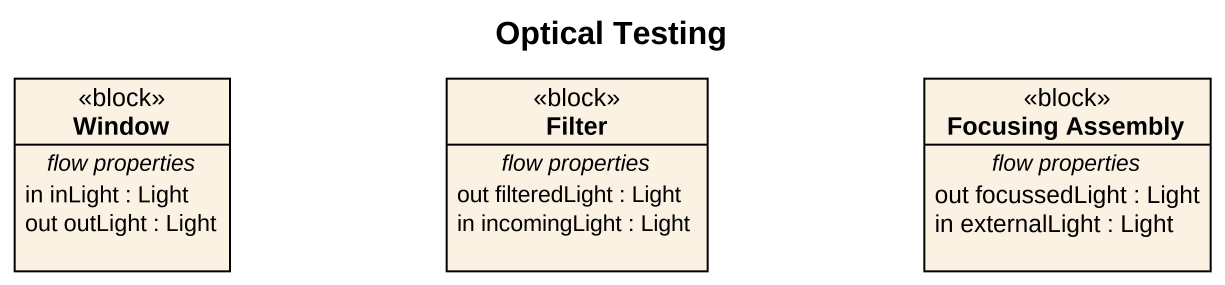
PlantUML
@startuml
title Optical Testing
hide circle
hide empty members
class Window <<block>> {
  -- flow properties --
  in inLight : Light
  out outLight : Light
}
class Filter <<block>> {
  -- flow properties --
  out filteredLight : Light
  in incomingLight : Light
}
class "Focusing Assembly" as Focusing_Assembly <<block>> {
  -- flow properties --
  out focussedLight : Light
  in externalLight : Light
}
@enduml
